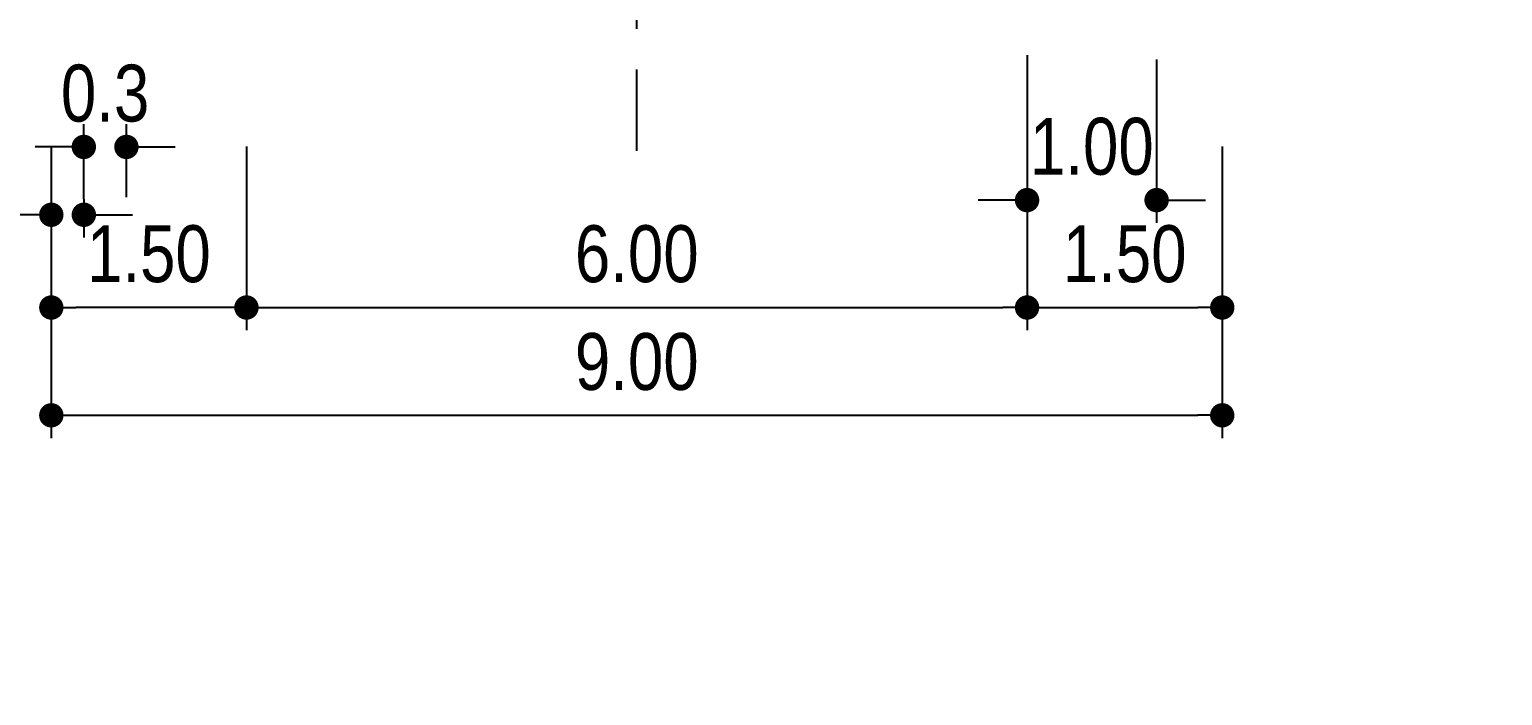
# Model space of a CAD drawing. Header units: metres. Extents: x 563371 to 571261, y 2062953 to 2068466.
# Drawn here: x 568685.32 to 568730.61, y 2065893.72 to 2065914.22 of the extents above; entities that cross this region are included whole.
import ezdxf

# ---------------------------------------------------------------- set-up
doc = ezdxf.new("R2010")
doc.units = ezdxf.units.M
doc.linetypes.add('TIM1', pattern=[5.5, 2.5, -1.25, 0.5, -1.25])
doc.layers.get('0').update_dxf_attribs({"linetype": 'CONTINUOUS'})
doc.layers.get('DEFPOINTS').update_dxf_attribs({"linetype": 'CONTINUOUS'})
doc.layers.add('ghichieudai', color=7, linetype='CONTINUOUS')
doc.layers.add('MATCATDUONG', color=8, linetype='CONTINUOUS')
doc.styles.add('ktcn', font='VHARIAL.ttf', dxfattribs={"width": 0.8})
doc.dimstyles.new('a', dxfattribs={"dimtxt": 1.75, "dimasz": 0.75, "dimexe": 0.7, "dimexo": 0, "dimgap": 0.75, "dimtad": 1, "dimzin": 0, "dimdsep": 46, "dimtxsty": 'ktcn', "dimblk": 'DOT', "dimcen": 0, "dimazin": 0, "dimtfac": 1, "dimtix": 1, "dimtofl": 0, "dimtmove": 0, "dimatfit": 3, "dimfxl": 1, "dimtolj": 1, "dimtzin": 0, "dimarcsym": 0})

# ---------------------------------------------------------------- blocks, each defined once
blk = doc.blocks.new('_Dot')
at = {"color": 0, "linetype": 'ByBlock', "lineweight": -2}
blk.add_line((-0.5, 0), (-1, 0), dxfattribs=at)
at = {"color": 0, "linetype": 'ByBlock', "const_width": 0.5}
blk.add_lwpolyline([(-0.25, 0, 1), (0.25, 0, 1)], format="xyb", close=True, dxfattribs=at)
blk = doc.blocks.new('*D33')
at = {"layer": 'DEFPOINTS', "color": 0, "linetype": 'Continuous'}
for p in [(568685.994, 2065910.619), (568691.994, 2065910.619), (568685.994, 2065905.661)]:
    blk.add_point(p, dxfattribs=at)
at = {"layer": 'MATCATDUONG', "color": 0, "linetype": 'Continuous', "lineweight": -2}
for p, q in [((568685.994, 2065910.619), (568685.994, 2065904.961)), ((568691.994, 2065910.619), (568691.994, 2065904.961)), ((568691.244, 2065905.661), (568686.744, 2065905.661))]:
    blk.add_line(p, q, dxfattribs=at)
at = {"layer": 'MATCATDUONG', "color": 0, "linetype": 'Continuous', "lineweight": -2, "xscale": 0.75, "yscale": 0.75, "zscale": 0.75, "rotation": 180}
blk.add_blockref('_Dot', (568685.994, 2065905.661), dxfattribs=at)
at = {"layer": 'MATCATDUONG', "color": 0, "linetype": 'Continuous', "lineweight": -2, "xscale": 0.75, "yscale": 0.75, "zscale": 0.75}
blk.add_blockref('_Dot', (568691.994, 2065905.661), dxfattribs=at)
at = {"layer": 'MATCATDUONG', "color": 0, "linetype": 'Continuous', "insert": (568688.994, 2065907.304), "char_height": 1.75, "attachment_point": 5, "style": 'ktcn'}
blk.add_mtext('\\A1;1.50', dxfattribs=at)
blk = doc.blocks.new('*D34')
at = {"layer": 'DEFPOINTS', "color": 0, "linetype": 'Continuous'}
for p in [(568691.994, 2065910.619), (568715.994, 2065910.619), (568715.994, 2065905.661)]:
    blk.add_point(p, dxfattribs=at)
at = {"layer": 'MATCATDUONG', "color": 0, "linetype": 'Continuous', "lineweight": -2}
for p, q in [((568691.994, 2065910.619), (568691.994, 2065904.961)), ((568715.994, 2065910.619), (568715.994, 2065904.961)), ((568692.744, 2065905.661), (568715.244, 2065905.661))]:
    blk.add_line(p, q, dxfattribs=at)
at = {"layer": 'MATCATDUONG', "color": 0, "linetype": 'Continuous', "lineweight": -2, "xscale": 0.75, "yscale": 0.75, "zscale": 0.75, "rotation": 180}
blk.add_blockref('_Dot', (568691.994, 2065905.661), dxfattribs=at)
at = {"layer": 'MATCATDUONG', "color": 0, "linetype": 'Continuous', "lineweight": -2, "xscale": 0.75, "yscale": 0.75, "zscale": 0.75}
blk.add_blockref('_Dot', (568715.994, 2065905.661), dxfattribs=at)
at = {"layer": 'MATCATDUONG', "color": 0, "linetype": 'Continuous', "insert": (568703.994, 2065907.304), "char_height": 1.75, "attachment_point": 5, "style": 'ktcn'}
blk.add_mtext('\\A1;6.00', dxfattribs=at)
blk = doc.blocks.new('*D35')
at = {"layer": 'DEFPOINTS', "color": 0, "linetype": 'Continuous'}
for p in [(568715.994, 2065910.619), (568721.994, 2065910.619), (568721.994, 2065905.661)]:
    blk.add_point(p, dxfattribs=at)
at = {"layer": 'MATCATDUONG', "color": 0, "linetype": 'Continuous', "lineweight": -2}
for p, q in [((568715.994, 2065910.619), (568715.994, 2065904.961)), ((568721.994, 2065910.619), (568721.994, 2065904.961)), ((568716.744, 2065905.661), (568721.244, 2065905.661))]:
    blk.add_line(p, q, dxfattribs=at)
at = {"layer": 'MATCATDUONG', "color": 0, "linetype": 'Continuous', "lineweight": -2, "xscale": 0.75, "yscale": 0.75, "zscale": 0.75, "rotation": 180}
blk.add_blockref('_Dot', (568715.994, 2065905.661), dxfattribs=at)
at = {"layer": 'MATCATDUONG', "color": 0, "linetype": 'Continuous', "lineweight": -2, "xscale": 0.75, "yscale": 0.75, "zscale": 0.75}
blk.add_blockref('_Dot', (568721.994, 2065905.661), dxfattribs=at)
at = {"layer": 'MATCATDUONG', "color": 0, "linetype": 'Continuous', "insert": (568718.994, 2065907.304), "char_height": 1.75, "attachment_point": 5, "style": 'ktcn'}
blk.add_mtext('\\A1;1.50', dxfattribs=at)
blk = doc.blocks.new('*D36')
at = {"layer": 'DEFPOINTS', "color": 0, "linetype": 'Continuous'}
for p in [(568685.994, 2065910.619), (568721.994, 2065910.619), (568721.994, 2065902.345)]:
    blk.add_point(p, dxfattribs=at)
at = {"layer": 'MATCATDUONG', "color": 0, "linetype": 'Continuous', "lineweight": -2}
for p, q in [((568685.994, 2065910.619), (568685.994, 2065901.645)), ((568721.994, 2065910.619), (568721.994, 2065901.645)), ((568686.744, 2065902.345), (568721.244, 2065902.345))]:
    blk.add_line(p, q, dxfattribs=at)
at = {"layer": 'MATCATDUONG', "color": 0, "linetype": 'Continuous', "lineweight": -2, "xscale": 0.75, "yscale": 0.75, "zscale": 0.75, "rotation": 180}
blk.add_blockref('_Dot', (568685.994, 2065902.345), dxfattribs=at)
at = {"layer": 'MATCATDUONG', "color": 0, "linetype": 'Continuous', "lineweight": -2, "xscale": 0.75, "yscale": 0.75, "zscale": 0.75}
blk.add_blockref('_Dot', (568721.994, 2065902.345), dxfattribs=at)
at = {"layer": 'MATCATDUONG', "color": 0, "linetype": 'Continuous', "insert": (568703.994, 2065903.988), "char_height": 1.75, "attachment_point": 5, "style": 'ktcn'}
blk.add_mtext('\\A1;9.00', dxfattribs=at)
blk = doc.blocks.new('*D43')
at = {"layer": 'DEFPOINTS', "color": 0, "linetype": 'Continuous'}
for p in [(568715.994, 2065913.429), (568719.976, 2065913.287), (568719.976, 2065908.965)]:
    blk.add_point(p, dxfattribs=at)
at = {"layer": 'MATCATDUONG', "color": 0, "linetype": 'Continuous', "lineweight": -2}
for p, q in [((568715.994, 2065913.429), (568715.994, 2065908.265)), ((568719.976, 2065913.287), (568719.976, 2065908.265)), ((568715.244, 2065908.965), (568714.494, 2065908.965)), ((568720.726, 2065908.965), (568721.476, 2065908.965))]:
    blk.add_line(p, q, dxfattribs=at)
at = {"layer": 'MATCATDUONG', "color": 0, "linetype": 'Continuous', "lineweight": -2, "xscale": 0.75, "yscale": 0.75, "zscale": 0.75}
blk.add_blockref('_Dot', (568715.994, 2065908.965), dxfattribs=at)
at = {"layer": 'MATCATDUONG', "color": 0, "linetype": 'Continuous', "lineweight": -2, "xscale": 0.75, "yscale": 0.75, "zscale": 0.75, "rotation": 180}
blk.add_blockref('_Dot', (568719.976, 2065908.965), dxfattribs=at)
at = {"layer": 'MATCATDUONG', "color": 0, "linetype": 'Continuous', "insert": (568717.985, 2065910.609), "char_height": 1.75, "attachment_point": 5, "style": 'ktcn'}
blk.add_mtext('\\A1;1.00', dxfattribs=at)
blk = doc.blocks.new('*D135')
at = {"layer": 'DEFPOINTS', "color": 0, "linetype": 'Continuous'}
for p in [(568685.994, 2065908.993, 0), (568686.994, 2065908.993, 0), (568686.994, 2065908.514)]:
    blk.add_point(p, dxfattribs=at)
at = {"layer": 'MATCATDUONG', "color": 0, "linetype": 'Continuous', "lineweight": -2}
for p, q in [((568685.994, 2065908.993), (568685.994, 2065907.814)), ((568686.994, 2065908.993), (568686.994, 2065907.814)), ((568685.244, 2065908.514), (568679.447, 2065908.514)), ((568687.744, 2065908.514), (568688.494, 2065908.514))]:
    blk.add_line(p, q, dxfattribs=at)
at = {"layer": 'MATCATDUONG', "color": 0, "linetype": 'Continuous', "lineweight": -2, "xscale": 0.75, "yscale": 0.75, "zscale": 0.75}
blk.add_blockref('_Dot', (568685.994, 2065908.514), dxfattribs=at)
at = {"layer": 'MATCATDUONG', "color": 0, "linetype": 'Continuous', "lineweight": -2, "xscale": 0.75, "yscale": 0.75, "zscale": 0.75, "rotation": 180}
blk.add_blockref('_Dot', (568686.994, 2065908.514), dxfattribs=at)
at = {"layer": 'MATCATDUONG', "color": 0, "linetype": 'Continuous', "insert": (568681.464, 2065910.158), "char_height": 1.75, "attachment_point": 5, "style": 'ktcn'}
blk.add_mtext('\\A1;0.2', dxfattribs=at)
blk = doc.blocks.new('*D136')
at = {"layer": 'DEFPOINTS', "color": 0, "linetype": 'Continuous'}
for p in [(568688.303, 2065910.602), (568686.994, 2065908.993, 0), (568688.303, 2065909.051, 0)]:
    blk.add_point(p, dxfattribs=at)
at = {"layer": 'MATCATDUONG', "color": 0, "linetype": 'Continuous', "lineweight": -2}
for p, q in [((568686.994, 2065908.993), (568686.994, 2065911.302)), ((568688.303, 2065909.051), (568688.303, 2065911.302)), ((568686.244, 2065910.602), (568685.494, 2065910.602)), ((568689.053, 2065910.602), (568689.803, 2065910.602))]:
    blk.add_line(p, q, dxfattribs=at)
at = {"layer": 'MATCATDUONG', "color": 0, "linetype": 'Continuous', "lineweight": -2, "xscale": 0.75, "yscale": 0.75, "zscale": 0.75}
blk.add_blockref('_Dot', (568686.994, 2065910.602), dxfattribs=at)
at = {"layer": 'MATCATDUONG', "color": 0, "linetype": 'Continuous', "lineweight": -2, "xscale": 0.75, "yscale": 0.75, "zscale": 0.75, "rotation": 180}
blk.add_blockref('_Dot', (568688.303, 2065910.602), dxfattribs=at)
at = {"layer": 'MATCATDUONG', "color": 0, "linetype": 'Continuous', "insert": (568687.648, 2065912.246), "char_height": 1.75, "attachment_point": 5, "style": 'ktcn'}
blk.add_mtext('\\A1;0.3', dxfattribs=at)

msp = doc.modelspace()

# ---------------------------------------------------------------- wipeouts: each hides what was drawn before it
msp.add_wipeout([(568538.555, 2065837.116), (569134.391, 2065836.361), (569086.223, 2065956.15), (568779.004, 2065956.683), (568600.602, 2065960.315)]).dxf.layer = 'ghichieudai'

# ---------------------------------------------------------------- next in the draw order: linework, layer by layer
at = {"layer": 'MATCATDUONG', "color": 1, "linetype": 'TIM1', "extrusion": (1.01388e-11, 1.13736e-08, 1), "elevation": 0.024}
msp.add_lwpolyline([(568703.994, 2065910.485), (568703.994, 2065927.202)], dxfattribs=at)

# ---------------------------------------------------------------- next in the draw order: dimensions: what is measured, and where the dimension line sits
at = {"layer": 'MATCATDUONG', "color": 7, "linetype": 'Continuous'}
for base, p1, p2, picture, middle in [((568688.303, 2065910.602, 0), (568686.994, 2065908.993, 0), (568688.303, 2065909.051, 0), '*D136', (568687.648, 2065910.602, 0)), ((568686.9939, 2065908.5141, 0), (568685.994, 2065908.993, 0), (568686.9939, 2065908.993, 0), '*D135', (568681.4643, 2065908.5141, 0))]:
    dim = msp.add_linear_dim(base=base, p1=p1, p2=p2, dimstyle='a', override={"dimdec": 1, "dimlfac": 0.25}, dxfattribs=at)
    dim.commit()
    dim.dimension.update_dxf_attribs({"geometry": picture, "text_midpoint": middle, "dimtype": 160})
dim = msp.add_linear_dim(base=(568719.976, 2065908.965, 0), p1=(568715.994, 2065913.429, 0), p2=(568719.976, 2065913.287, 0), angle=180, dimstyle='a', override={"dimlfac": 0.25}, dxfattribs=at)
dim.commit()
dim.dimension.update_dxf_attribs({"geometry": '*D43', "text_midpoint": (568717.985, 2065910.609, 0)})
for base, p1, p2, picture, middle in [((568685.994, 2065905.661, 0), (568691.994, 2065910.619, 0), (568685.994, 2065910.619, 0), '*D33', (568688.994, 2065907.304, 0)), ((568721.994, 2065902.345, 0), (568685.994, 2065910.619, 0), (568721.994, 2065910.619, 0), '*D36', (568703.994, 2065903.988, 0)), ((568715.994, 2065905.661, 0), (568691.994, 2065910.619, 0), (568715.994, 2065910.619, 0), '*D34', (568703.994, 2065907.304, 0)), ((568721.994, 2065905.661, 0), (568715.994, 2065910.619, 0), (568721.994, 2065910.619, 0), '*D35', (568718.994, 2065907.304, 0))]:
    dim = msp.add_linear_dim(base=base, p1=p1, p2=p2, dimstyle='a', override={"dimlfac": 0.25}, dxfattribs=at)
    dim.commit()
    dim.dimension.update_dxf_attribs({"geometry": picture, "text_midpoint": middle})

doc.saveas('drawing.dxf')
